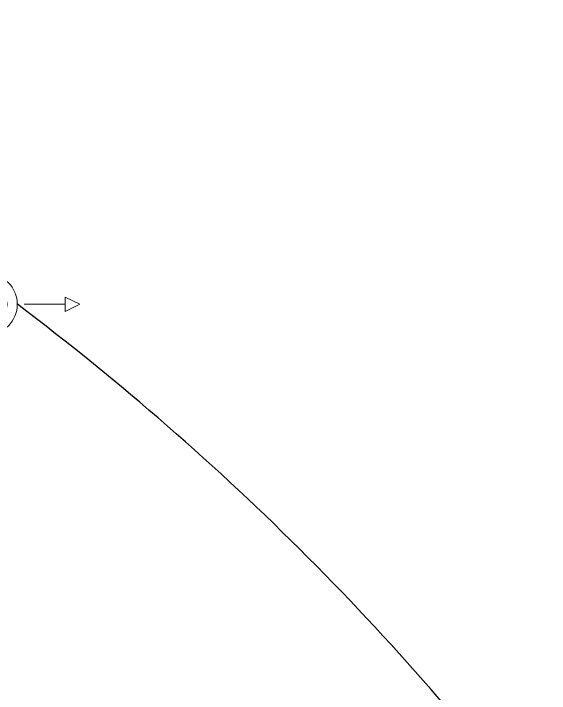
# Model space of a CAD drawing. Extents: x -1457 to 23780, y -2071 to 4205.
# Drawn here: x 14575.3 to 14808.7, y 616.1 to 912.2 of the extents above; entities that cross this region are included whole.
import ezdxf
from ezdxf.enums import TextEntityAlignment as Align

# ---------------------------------------------------------------- set-up
doc = ezdxf.new("R2010")
doc.units = 0
doc.header["$MEASUREMENT"] = 0
doc.linetypes.add('HIDDEN', pattern=[0.375, 0.25, -0.125])
doc.layers.get('0').update_dxf_attribs({"color": 9, "lineweight": 9})
doc.layers.add('-M-HV-MNF-TIP', color=168, linetype='Continuous', lineweight=9, plot=False)
for name, color, linetype, lineweight in [('-M-HVAC-S-MNF2B', 141, 'Continuous', 9), ('E-KABLO', 7, 'Continuous', 30), ('M-TEFRIS2-015', 129, 'Continuous', 9)]:
    doc.layers.add(name, color=color, linetype=linetype, lineweight=lineweight)
doc.styles.add('DEBI-BLOCK', font='arial.ttf', dxfattribs={"width": 0.8})

# ---------------------------------------------------------------- blocks, each defined once
blk = doc.blocks.new('2D-NZ1-265')
for p, q in [((-3.44, 3.44), (-6.2, 6.2)), ((0, 4.87), (0, 8.77)), ((3.44, 3.44), (6.2, 6.2)), ((-4.87, 0), (-8.77, 0)), ((4.87, 0), (8.77, 0)), ((-3.44, -3.44), (-6.2, -6.2)), ((0, -4.87), (0, -8.77)), ((3.44, -3.44), (6.2, -6.2))]:
    blk.add_line(p, q)
for points in [[(-0.01, 34.02), (-3.08, 34.02), (0, 40.49), (3.08, 34.02), (0, 34.02), (0, 16.25)], [(-34.02, -0.01), (-34.02, -3.08), (-40.49, 0), (-34.02, 3.08), (-34.02, 0), (-16.25, 0)], [(0.01, -34.02), (3.08, -34.02), (0, -40.49), (-3.08, -34.02), (0, -34.02), (0, -16.25)]]:
    blk.add_lwpolyline(points)
for radius in [13.25, 8.77, 4.87]:
    blk.add_circle((0, 0), radius)
at = {"layer": '-M-HV-MNF-TIP', "style": 'DEBI-BLOCK', "width": 0.8, "flags": 9}
for tag, p in [('X', (-3.36, -0.2)), ('Y', (-0.75, -0.2)), ('BLNAME', (-0.58, 1.16)), ('Z', (2.04, -0.2)), ('DEBI', (-3.36, -1.7))]:
    blk.add_attdef(tag, p, '', height=1, dxfattribs=at)
blk.add_attdef('KOT', text='', height=1, dxfattribs=at).set_placement((-0.81, 1.16), align=Align.RIGHT)

msp = doc.modelspace()

# ---------------------------------------------------------------- linework, layer by layer
at = {"layer": 'E-KABLO', "color": 6}
msp.add_arc((13864.93, -159.84), 1183.53, 36.74756, 53.01715, dxfattribs=at)
at = {"layer": 'M-TEFRIS2-015', "linetype": 'HIDDEN', "lineweight": 0}
msp.add_arc((16616.39, -4192.32), 6055, 89.485085, 125.548699, dxfattribs=at)

# ---------------------------------------------------------------- block references
at = {"layer": '-M-HVAC-S-MNF2B', "rotation": 90}
msp.add_blockref('2D-NZ1-265', (14563.66, 785.58), dxfattribs=at)

doc.saveas('drawing.dxf')
